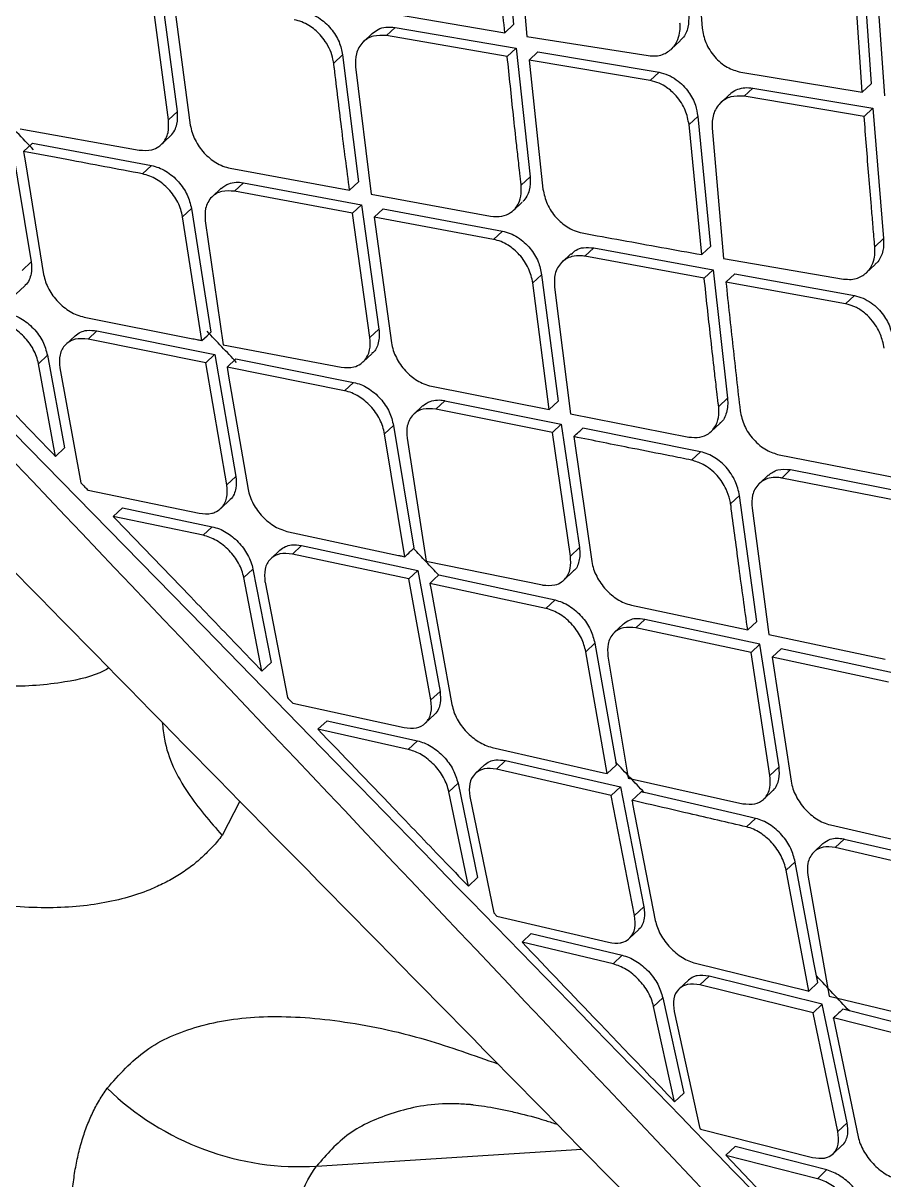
# Model space of a CAD drawing. Extents: x 0 to 84, y -21 to 126.
# Drawn here: x 71.677 to 72.712, y 60.236 to 61.627 of the extents above; entities that cross this region are included whole.
import ezdxf

# ---------------------------------------------------------------- set-up
doc = ezdxf.new("R2010")
doc.units = 0
doc.header["$MEASUREMENT"] = 0
doc.layers.add('1', color=4, linetype='Continuous')

# ---------------------------------------------------------------- blocks, each defined once
blk = doc.blocks.new('PRODIGY')
at = {"layer": '1', "color": 3, "linetype": 'Continuous', "lineweight": 25}
for p, q in [((71.8946, 60.9005), (69.4933, 63.3515)), ((72.252, 61.7825), (72.267, 61.6258)), ((72.2695, 61.7685), (72.2829, 61.6113)), ((72.4813, 61.7807), (72.4938, 61.6216)), ((72.6859, 61.7145), (72.6971, 61.5543)), ((72.6865, 61.5443), (72.6753, 61.7046)), ((72.7021, 61.7004), (72.7131, 61.5399)), ((71.8624, 61.521), (71.8422, 61.6713)), ((71.8517, 61.511), (71.8316, 61.6612)), ((71.8579, 61.6567), (71.878, 61.5047)), ((72.1109, 61.6405), (72.2564, 61.6158)), ((72.114, 61.6124), (72.1246, 61.6223)), ((72.1246, 61.6223), (72.2699, 61.5975)), ((72.2564, 61.6158), (72.267, 61.6258)), ((72.0968, 61.6149), (72.0863, 61.605)), ((72.2593, 61.5875), (72.114, 61.6124)), ((72.2829, 61.6113), (72.4289, 61.5884)), ((72.4567, 61.5962), (72.4673, 61.6062)), ((72.0611, 61.5893), (72.0505, 61.5793)), ((72.0611, 61.5893), (72.0803, 61.4364)), ((72.2593, 61.5875), (72.2699, 61.5975)), ((72.2699, 61.5975), (72.2867, 61.4424)), ((72.2963, 61.593), (72.2857, 61.583)), ((72.2963, 61.593), (72.4419, 61.5683)), ((72.0768, 61.5747), (72.0956, 61.4215)), ((72.4313, 61.5583), (72.2857, 61.583)), ((72.2857, 61.583), (72.3023, 61.4277)), ((72.4313, 61.5583), (72.4419, 61.5683)), ((72.5403, 61.5684), (72.6865, 61.5443)), ((72.5442, 61.5394), (72.5548, 61.5494)), ((72.5548, 61.5494), (72.6993, 61.5253)), ((72.6865, 61.5443), (72.6971, 61.5543)), ((72.5266, 61.5416), (72.5161, 61.5317)), ((72.6887, 61.5153), (72.5442, 61.5394)), ((71.8517, 61.511), (71.8624, 61.521)), ((72.6993, 61.5253), (72.6887, 61.5153)), ((72.6993, 61.5253), (72.7122, 61.3682)), ((72.478, 61.5053), (72.4886, 61.5153)), ((72.4934, 61.3489), (72.478, 61.5053)), ((72.4886, 61.5153), (72.504, 61.3589)), ((71.6731, 61.5001), (71.8165, 61.4747)), ((71.8431, 61.4814), (71.8538, 61.4915)), ((72.5057, 61.501), (72.5195, 61.3441)), ((71.6621, 61.4881), (71.6865, 61.3402)), ((71.6773, 61.4731), (71.688, 61.4832)), ((71.688, 61.4832), (71.8311, 61.4562)), ((71.6773, 61.4731), (71.6795, 61.4592)), ((71.6795, 61.4592), (71.7015, 61.325)), ((71.8204, 61.4461), (71.8311, 61.4561)), ((71.9261, 61.4529), (72.0696, 61.4263)), ((71.9313, 61.4252), (71.942, 61.4353)), ((71.942, 61.4353), (72.0839, 61.4088)), ((72.0696, 61.4263), (72.0803, 61.4364)), ((72.2761, 61.4324), (72.2867, 61.4424)), ((71.915, 61.4287), (71.9043, 61.4186)), ((72.0732, 61.3987), (71.9313, 61.4252)), ((72.0956, 61.4215), (72.2393, 61.3951)), ((72.0839, 61.4088), (72.0732, 61.3987)), ((72.0839, 61.4088), (72.1048, 61.2593)), ((72.2668, 61.4022), (72.2774, 61.4122)), ((71.8686, 61.3945), (71.8793, 61.4045)), ((71.892, 61.2456), (71.8686, 61.3945)), ((71.8793, 61.4045), (71.9028, 61.2557)), ((72.0941, 61.2492), (72.0732, 61.3987)), ((72.0993, 61.3939), (72.1099, 61.4039)), ((72.2427, 61.3673), (72.0993, 61.3939)), ((72.0993, 61.3939), (72.1201, 61.2427)), ((72.1099, 61.4039), (72.2534, 61.3773)), ((71.8959, 61.3897), (71.9177, 61.2404)), ((72.2427, 61.3673), (72.2534, 61.3773)), ((72.7016, 61.3582), (72.7122, 61.3682)), ((72.3526, 61.347), (72.3633, 61.357)), ((72.3633, 61.357), (72.507, 61.3306)), ((71.6757, 61.33), (71.6865, 61.3402)), ((72.3359, 61.35), (72.3253, 61.34)), ((72.4963, 61.3206), (72.3526, 61.347)), ((72.5195, 61.3441), (72.6639, 61.3196)), ((72.6913, 61.3271), (72.702, 61.3372)), ((72.2901, 61.3148), (72.3007, 61.3248)), ((72.3007, 61.3248), (72.3205, 61.1726)), ((72.4963, 61.3206), (72.5069, 61.3306)), ((72.507, 61.3306), (72.5243, 61.1761)), ((72.5224, 61.3158), (72.5331, 61.3259)), ((72.5331, 61.3259), (72.677, 61.2997)), ((71.6681, 61.3014), (71.6788, 61.3115)), ((72.3098, 61.1625), (72.2901, 61.3148)), ((72.3161, 61.3099), (72.3356, 61.1574)), ((72.6663, 61.2897), (72.5224, 61.3158)), ((72.6663, 61.2897), (72.677, 61.2997)), ((71.7503, 61.2738), (71.8811, 61.2478)), ((71.7549, 61.2471), (71.7657, 61.2573)), ((71.7657, 61.2573), (71.9073, 61.2289)), ((72.0941, 61.2492), (72.1049, 61.2593)), ((71.7393, 61.2512), (71.7285, 61.241)), ((71.8965, 61.2188), (71.7549, 61.2471)), ((71.9177, 61.2404), (72.0596, 61.2136)), ((71.6953, 61.2177), (71.7061, 61.2279)), ((71.7061, 61.2279), (71.7266, 61.1163)), ((71.8965, 61.2188), (71.9072, 61.2289)), ((71.9073, 61.2289), (71.9327, 61.082)), ((72.0859, 61.2199), (72.0966, 61.23)), ((71.7158, 61.1061), (71.6953, 61.2177)), ((71.721, 61.2126), (71.7464, 61.0743)), ((71.9219, 61.0718), (71.8965, 61.2188)), ((71.9222, 61.2136), (71.9329, 61.2237)), ((71.9222, 61.2136), (71.924, 61.2027)), ((72.0636, 61.1851), (71.9222, 61.2136)), ((71.9329, 61.2237), (72.0744, 61.1952)), ((71.924, 61.2027), (71.9474, 61.0665)), ((72.0636, 61.1851), (72.0744, 61.1952)), ((72.168, 61.1906), (72.3098, 61.1625)), ((72.1733, 61.1631), (72.1841, 61.1732)), ((72.1841, 61.1732), (72.3243, 61.1451)), ((72.3098, 61.1625), (72.3205, 61.1726)), ((72.5137, 61.1661), (72.5243, 61.1761)), ((72.1575, 61.167), (72.1468, 61.1569)), ((72.3136, 61.135), (72.1733, 61.1631)), ((72.3356, 61.1574), (72.4776, 61.1294)), ((72.1117, 61.1333), (72.1225, 61.1434)), ((72.1225, 61.1434), (72.147, 60.9957)), ((72.3243, 61.1451), (72.3136, 61.135)), ((72.3243, 61.1451), (72.3462, 60.9964)), ((72.5047, 61.1362), (72.5153, 61.1461)), ((72.1362, 60.9855), (72.1117, 61.1333)), ((72.1387, 61.1282), (72.1616, 60.98)), ((72.3354, 60.9863), (72.3136, 61.135)), ((72.3393, 61.1299), (72.3611, 60.9795)), ((72.4918, 61.1118), (72.3501, 61.14)), ((71.7158, 61.1061), (71.7266, 61.1163)), ((72.4811, 61.1017), (72.4918, 61.1117)), ((72.5863, 61.1081), (72.7285, 61.0803)), ((72.5896, 61.0801), (72.6003, 61.0902)), ((72.6003, 61.0902), (72.7422, 61.0622)), ((71.9219, 61.0718), (71.9327, 61.082)), ((72.5734, 61.0836), (72.5627, 61.0735)), ((72.7315, 61.0521), (72.5896, 61.0801)), ((71.755, 61.0654), (71.8886, 61.0378)), ((72.5388, 61.059), (72.5281, 61.0489)), ((72.5595, 60.9075), (72.5388, 61.059)), ((71.9146, 61.0435), (71.9255, 61.0537)), ((71.7853, 61.0339), (71.7962, 61.0441)), ((71.8935, 61.0113), (71.7853, 61.0339)), ((71.7962, 61.0441), (71.9043, 61.0216)), ((72.5538, 61.0437), (72.5741, 60.892)), ((71.9043, 61.0215), (71.8935, 61.0113)), ((71.9961, 61.0152), (72.1284, 60.9871)), ((71.9858, 60.9933), (71.9749, 60.983)), ((72.0009, 60.9887), (72.0117, 60.9989)), ((72.0118, 60.9989), (72.1517, 60.969)), ((72.3354, 60.9863), (72.3462, 60.9964)), ((72.1408, 60.9588), (72.0009, 60.9887)), ((72.1616, 60.98), (72.3017, 60.9515)), ((71.9424, 60.9603), (71.9533, 60.9706)), ((71.9533, 60.9706), (71.9752, 60.8581)), ((72.1408, 60.9588), (72.1517, 60.969)), ((72.1517, 60.969), (72.1784, 60.8233)), ((72.1771, 60.9636), (72.3168, 60.9334)), ((72.3275, 60.9574), (72.3383, 60.9676)), ((71.9642, 60.8478), (71.9424, 60.9603)), ((71.9679, 60.9549), (71.9948, 60.816)), ((72.1675, 60.8131), (72.1408, 60.9588)), ((72.1662, 60.9534), (72.1676, 60.9458)), ((72.3059, 60.9232), (72.1662, 60.9534)), ((72.1676, 60.9458), (72.1928, 60.8075)), ((72.3059, 60.9232), (72.3168, 60.9334)), ((72.4087, 60.9272), (72.5487, 60.8974)), ((72.4142, 60.8999), (72.425, 60.9101)), ((72.5634, 60.8802), (72.425, 60.9101)), ((72.5487, 60.8974), (72.5595, 60.9075)), ((72.0371, 60.7543), (71.8946, 60.9005)), ((72.3989, 60.9042), (72.3881, 60.8941)), ((72.5526, 60.8701), (72.4142, 60.8999)), ((72.5741, 60.892), (72.7142, 60.8622)), ((72.3646, 60.8814), (72.3538, 60.8712)), ((72.3647, 60.8814), (72.3898, 60.7382)), ((72.5526, 60.8701), (72.5634, 60.8802)), ((72.5863, 60.7325), (72.5634, 60.8802)), ((72.3795, 60.7245), (72.3538, 60.8712)), ((72.3804, 60.8658), (72.4046, 60.7188)), ((72.5754, 60.7223), (72.5526, 60.8701)), ((72.578, 60.8646), (72.5888, 60.8748)), ((72.7179, 60.8346), (72.578, 60.8646)), ((72.578, 60.8646), (72.6008, 60.7152)), ((72.7286, 60.8447), (72.5888, 60.8748)), ((71.9642, 60.8478), (71.9751, 60.8581)), ((72.1675, 60.8131), (72.1784, 60.8233)), ((72.0012, 60.8093), (72.1351, 60.7798)), ((72.1607, 60.7852), (72.1716, 60.7955)), ((72.0315, 60.7778), (72.0425, 60.7881)), ((72.0425, 60.7881), (72.1512, 60.764)), ((72.1402, 60.7536), (72.0315, 60.7778)), ((72.1402, 60.7536), (72.1512, 60.764)), ((72.2411, 60.756), (72.375, 60.7255)), ((72.2463, 60.7298), (72.2573, 60.7401)), ((72.2573, 60.7401), (72.3954, 60.7084)), ((72.2318, 60.7349), (72.2208, 60.7246)), ((72.3844, 60.6981), (72.2463, 60.7298)), ((72.375, 60.7255), (72.3794, 60.7245)), ((72.3904, 60.7348), (72.3795, 60.7246)), ((72.3899, 60.7382), (72.3905, 60.7348)), ((72.5754, 60.7223), (72.5863, 60.7325)), ((72.2001, 60.7129), (72.1891, 60.7026)), ((72.2001, 60.7129), (72.2235, 60.5994)), ((72.4046, 60.7188), (72.5427, 60.6883)), ((72.2125, 60.589), (72.1891, 60.7026)), ((72.2142, 60.6969), (72.2431, 60.5571)), ((72.3844, 60.6981), (72.3954, 60.7084)), ((72.4126, 60.5537), (72.3844, 60.6981)), ((72.3954, 60.7084), (72.4236, 60.5641)), ((72.5401, 60.6748), (72.4241, 60.7018)), ((72.568, 60.6938), (72.5789, 60.7041)), ((71.9374, 60.6914), (71.9162, 60.6501)), ((72.4102, 60.6882), (72.4374, 60.5478)), ((72.5581, 60.6706), (72.5401, 60.6748)), ((72.5472, 60.6603), (72.5581, 60.6706)), ((72.6481, 60.6627), (72.7861, 60.6309)), ((72.6539, 60.6355), (72.6647, 60.6457)), ((72.6648, 60.6457), (72.8011, 60.614)), ((72.6392, 60.6404), (72.6282, 60.6301)), ((72.7902, 60.6038), (72.6539, 60.6355)), ((72.5948, 60.6081), (72.6058, 60.6184)), ((72.6283, 60.4971), (72.6058, 60.6181)), ((72.2125, 60.589), (72.2235, 60.5994)), ((72.622, 60.4628), (72.5948, 60.6081)), ((72.621, 60.6023), (72.6466, 60.4567)), ((72.4126, 60.5537), (72.4236, 60.5641)), ((72.2431, 60.5571), (72.2469, 60.5531)), ((72.2469, 60.5531), (72.3811, 60.5215)), ((72.2771, 60.5215), (72.2882, 60.5319)), ((72.2882, 60.5319), (72.3976, 60.506)), ((72.4063, 60.5263), (72.4173, 60.5367)), ((72.3866, 60.4956), (72.2771, 60.5215)), ((72.3976, 60.5059), (72.3866, 60.4956)), ((72.4858, 60.4963), (72.621, 60.4631)), ((72.6315, 60.481), (72.6283, 60.4971)), ((72.4773, 60.476), (72.4662, 60.4656)), ((72.4912, 60.4703), (72.5022, 60.4807)), ((72.6383, 60.4471), (72.5022, 60.4807)), ((72.633, 60.4732), (72.6315, 60.481)), ((72.6272, 60.4367), (72.4912, 60.4703)), ((72.622, 60.4628), (72.633, 60.4732)), ((72.4353, 60.4444), (72.4464, 60.4548)), ((72.4464, 60.4548), (72.4718, 60.3401)), ((72.6272, 60.4367), (72.6382, 60.4471)), ((72.6681, 60.3043), (72.6383, 60.4471)), ((72.6466, 60.4567), (72.7825, 60.4241)), ((72.4606, 60.3296), (72.4353, 60.4444)), ((72.4601, 60.4384), (72.4912, 60.2976)), ((72.657, 60.2939), (72.6272, 60.4367)), ((72.6709, 60.4389), (72.6629, 60.4409)), ((72.7829, 60.4106), (72.6709, 60.4389)), ((72.7873, 60.3964), (72.6518, 60.4305)), ((72.6519, 60.4299), (72.6815, 60.2876)), ((72.4606, 60.3296), (72.4718, 60.3401)), ((72.492, 60.2967), (72.6267, 60.2627)), ((72.657, 60.2939), (72.6681, 60.3043)), ((72.0299, 60.2523), (72.3489, 60.2727)), ((72.5222, 60.2652), (72.5334, 60.2757)), ((72.69, 60.0893), (72.5222, 60.2652)), ((72.6325, 60.2371), (72.5222, 60.2651)), ((72.6437, 60.2476), (72.5334, 60.2757)), ((72.6513, 60.267), (72.6624, 60.2775)), ((72.6325, 60.2371), (72.6436, 60.2476))]:
    blk.add_line(p, q, dxfattribs=at)
at = {"layer": '1', "color": 3, "linetype": 'Continuous', "lineweight": 25, "flags": 128}
for points in [[(72.4934, 61.3489), (72.4993, 61.3545), (72.504, 61.3589)], [(71.892, 61.2456), (71.8981, 61.2513), (71.9028, 61.2557)], [(72.1771, 60.9636), (72.171, 60.9579), (72.1662, 60.9534)], [(72.4204, 60.7026), (72.4143, 60.6969), (72.4094, 60.6923)]]:
    blk.add_lwpolyline(points, dxfattribs=at)
at = {"layer": '1', "color": 3, "linetype": 'Continuous', "lineweight": 25}
for points, knots in [([(65.9062, 66.8263), (66.0398, 66.6902), (66.3114, 66.4135), (66.7112, 66.0071), (67.0952, 65.617), (67.4487, 65.2582), (67.7716, 64.9305), (68.0462, 64.6519), (68.2761, 64.4186), (68.4654, 64.2264), (68.6359, 64.0533), (68.7883, 63.8985), (68.9326, 63.7518), (69.0977, 63.5839), (69.2992, 63.3791), (69.5434, 63.1306), (69.8182, 62.8509), (70.1236, 62.5399), (70.4595, 62.1977), (70.8181, 61.8321), (71.1983, 61.4444), (71.5992, 61.0358), (72.0275, 60.5996), (72.4687, 60.1506), (72.7675, 59.8472), (72.9142, 59.6983)], [0, 0, 0, 0, 0.057228, 0.116342, 0.171086, 0.221472, 0.267495, 0.309155, 0.33883, 0.365816, 0.390114, 0.411724, 0.431001, 0.451886, 0.482371, 0.517227, 0.556456, 0.600057, 0.648032, 0.700383, 0.753757, 0.811031, 0.872192, 0.937257, 1, 1, 1, 1]), ([(72.9374, 59.7558), (72.937, 59.7562), (72.9338, 59.7596), (72.923, 59.771), (72.8846, 59.8115), (72.7414, 59.9628), (72.1845, 60.5521), (71.084, 61.7179), (70.0741, 62.7531), (69.4924, 63.3494)], [0, 0, 0, 0, 0.000353, 0.002828, 0.009436, 0.033986, 0.128384, 0.49802, 1, 1, 1, 1]), ([(71.9162, 60.6501), (71.9144, 60.6477), (71.9107, 60.643), (71.9047, 60.6362), (71.8985, 60.6298), (71.892, 60.6236), (71.8852, 60.6177), (71.8781, 60.6121), (71.8707, 60.6068), (71.863, 60.6018), (71.855, 60.5971), (71.8467, 60.5927), (71.8382, 60.5886), (71.8135, 60.578), (71.7686, 60.5657), (71.6945, 60.561), (71.6088, 60.5696), (71.5275, 60.5884), (71.4576, 60.6101), (71.3842, 60.6366), (71.2871, 60.678), (71.1635, 60.7412), (71.0349, 60.8162), (70.9035, 60.9014), (70.7721, 60.9949), (70.6413, 61.0959), (70.5142, 61.2013), (70.3905, 61.3108), (70.2713, 61.423), (70.1553, 61.539), (70.0414, 61.66), (69.9301, 61.786), (69.8218, 61.9171), (69.7195, 62.0506), (69.6251, 62.1845), (69.5401, 62.3168), (69.466, 62.4455), (69.4048, 62.5682), (69.3568, 62.6831), (69.3223, 62.7888), (69.3016, 62.8835), (69.2943, 62.967), (69.2988, 63.0269), (69.3083, 63.0692), (69.3164, 63.0929), (69.3242, 63.1104), (69.3306, 63.1226), (69.3376, 63.1343), (69.3429, 63.1415), (69.3455, 63.1451)], [0, 0, 0, 0, 0.004846, 0.00969, 0.014534, 0.019379, 0.024226, 0.029076, 0.033931, 0.038791, 0.043658, 0.048532, 0.053415, 0.058308, 0.089235, 0.120012, 0.152032, 0.18434, 0.200734, 0.217099, 0.250018, 0.282937, 0.315683, 0.3481, 0.380014, 0.410781, 0.441715, 0.470949, 0.500015, 0.529147, 0.558258, 0.58875, 0.620001, 0.652036, 0.68433, 0.71708, 0.749997, 0.782917, 0.815661, 0.848077, 0.879993, 0.910754, 0.941692, 0.956519, 0.971325, 0.978527, 0.985704, 0.992861, 1, 1, 1, 1]), ([(71.7801, 60.8516), (71.7781, 60.8505), (71.7632, 60.8418), (71.723, 60.8327), (71.6678, 60.8279), (71.6093, 60.8323), (71.556, 60.8408), (71.4984, 60.855), (71.4367, 60.8745), (71.3715, 60.8993), (71.3081, 60.9273), (71.2486, 60.9565), (71.1949, 60.9848), (71.1384, 61.0166), (71.0832, 61.0495), (71.0287, 61.0839), (70.9739, 61.1201), (70.9136, 61.1618), (70.8467, 61.2104), (70.7747, 61.2653), (70.6993, 61.3256), (70.6192, 61.3927), (70.5412, 61.4614), (70.4714, 61.5257), (70.386, 61.6073), (70.2854, 61.7089), (70.152, 61.8543), (70.0336, 61.9952), (69.927, 62.1349), (69.8627, 62.2267), (69.821, 62.2899), (69.7969, 62.3275), (69.7715, 62.3687), (69.7471, 62.4099), (69.7274, 62.4448), (69.7162, 62.4652), (69.7069, 62.4825), (69.684, 62.5261), (69.6525, 62.5915), (69.6203, 62.6693), (69.5965, 62.7371), (69.5788, 62.8009), (69.5645, 62.8745), (69.5604, 62.9521), (69.571, 63.024), (69.5912, 63.058), (69.6001, 63.0729)], [0, 0, 0, 0, 0.0043841, 0.0331205, 0.0701719, 0.0913783, 0.1142203, 0.138694, 0.1604653, 0.1837971, 0.2086498, 0.225393, 0.2426575, 0.2604174, 0.2786437, 0.2935702, 0.3099985, 0.3278784, 0.3471458, 0.368964, 0.3909146, 0.4129376, 0.4389606, 0.4595471, 0.4749952, 0.5159129, 0.5522433, 0.603997, 0.6386969, 0.6742971, 0.6851693, 0.6955238, 0.7084411, 0.7228629, 0.7338137, 0.7412805, 0.742342, 0.7504288, 0.7832638, 0.8071537, 0.8317052, 0.8577553, 0.8817325, 0.9239756, 0.9666536, 1, 1, 1, 1]), ([(72.2564, 61.6158), (72.2539, 61.6417), (72.2487, 61.6938), (72.2439, 61.7462), (72.2414, 61.7726)], [0, 0, 0, 0, 0.497201, 1, 1, 1, 1]), ([(72.0505, 61.5793), (72.0504, 61.5798), (72.0501, 61.5813), (72.0492, 61.5865), (72.0466, 61.595), (72.0411, 61.605), (72.0328, 61.6156), (72.0229, 61.6237), (72.012, 61.6293), (72.006, 61.6308), (72.0029, 61.6315)], [0, 0, 0, 0, 0.02351, 0.067625, 0.217904, 0.374732, 0.501121, 0.730628, 0.860438, 1, 1, 1, 1]), ([(72.0135, 61.6415), (72.0167, 61.6407), (72.023, 61.6392), (72.0321, 61.6344), (72.0403, 61.6283), (72.0493, 61.6189), (72.0578, 61.6055), (72.0601, 61.5945), (72.0611, 61.5893)], [0, 0, 0, 0, 0.143906, 0.28239, 0.415487, 0.54325, 0.781865, 1, 1, 1, 1]), ([(72.4777, 61.6374), (72.4777, 61.6324), (72.4776, 61.6218), (72.4728, 61.6114), (72.4682, 61.6073), (72.4672, 61.6064)], [0, 0, 0, 0, 0.409954, 0.866233, 1, 1, 1, 1]), ([(72.0968, 61.6149), (72.0991, 61.6167), (72.1038, 61.6204), (72.1134, 61.6233), (72.1208, 61.6227), (72.1246, 61.6223)], [0, 0, 0, 0, 0.303412, 0.636832, 1, 1, 1, 1]), ([(72.4289, 61.5884), (72.4321, 61.5881), (72.438, 61.5876), (72.4481, 61.5899), (72.4565, 61.5951), (72.463, 61.6036), (72.4664, 61.6123), (72.4674, 61.6207), (72.4672, 61.6258), (72.4671, 61.6275)], [0, 0, 0, 0, 0.143112, 0.271206, 0.501053, 0.625864, 0.791225, 0.92972, 1, 1, 1, 1]), ([(72.4938, 61.6216), (72.4949, 61.6157), (72.4965, 61.6065), (72.5028, 61.5949), (72.5107, 61.5842), (72.5235, 61.5732), (72.5347, 61.57), (72.5403, 61.5684)], [0, 0, 0, 0, 0.240298, 0.368219, 0.500916, 0.750205, 1, 1, 1, 1]), ([(72.114, 61.6124), (72.1085, 61.6126), (72.0976, 61.6132), (72.0867, 61.6064), (72.0806, 61.5983), (72.0766, 61.5887), (72.0767, 61.5802), (72.0768, 61.5747)], [0, 0, 0, 0, 0.24936, 0.498776, 0.634718, 0.763735, 1, 1, 1, 1]), ([(72.2761, 61.4324), (72.2761, 61.4329), (72.276, 61.4338), (72.2758, 61.4354), (72.2755, 61.4377), (72.275, 61.4418), (72.2742, 61.4492), (72.2727, 61.4624), (72.2701, 61.4856), (72.2655, 61.5282), (72.2618, 61.5639), (72.2593, 61.5875)], [0, 0, 0, 0, 0.009624, 0.017106, 0.030512, 0.054573, 0.0976, 0.174483, 0.3111, 0.545924, 1, 1, 1, 1]), ([(72.0696, 61.4263), (72.0663, 61.4516), (72.06, 61.5003), (72.0542, 61.5497), (72.0512, 61.5739), (72.0511, 61.5743), (72.0509, 61.5759), (72.0507, 61.5775), (72.0505, 61.5791), (72.0505, 61.5792), (72.0505, 61.5793), (72.0505, 61.5793)], [0, 0, 0, 0, 0.497202, 0.96001, 0.966055, 0.968162, 0.968405, 0.99789, 0.999406, 0.999935, 1, 1, 1, 1]), ([(72.4419, 61.5683), (72.4455, 61.5674), (72.4526, 61.5657), (72.4626, 61.5599), (72.471, 61.5528), (72.4793, 61.5427), (72.4862, 61.5298), (72.4878, 61.5197), (72.4886, 61.5153)], [0, 0, 0, 0, 0.16403, 0.316965, 0.458795, 0.589499, 0.816687, 1, 1, 1, 1]), ([(72.478, 61.5053), (72.4769, 61.5111), (72.4752, 61.5201), (72.4689, 61.5318), (72.4617, 61.5415), (72.4525, 61.5496), (72.4417, 61.5558), (72.4349, 61.5574), (72.4313, 61.5583)], [0, 0, 0, 0, 0.237909, 0.366115, 0.500194, 0.698243, 0.836243, 1, 1, 1, 1]), ([(72.5268, 61.5414), (72.5277, 61.5424), (72.5305, 61.5452), (72.5368, 61.5482), (72.5453, 61.5503), (72.5516, 61.5497), (72.5548, 61.5494)], [0, 0, 0, 0, 0.133266, 0.409387, 0.6983, 1, 1, 1, 1]), ([(72.5442, 61.5394), (72.5387, 61.5396), (72.5278, 61.5401), (72.5167, 61.5333), (72.5105, 61.5252), (72.506, 61.5155), (72.5058, 61.5067), (72.5057, 61.501)], [0, 0, 0, 0, 0.249476, 0.499103, 0.628367, 0.755096, 1, 1, 1, 1]), ([(71.8538, 61.4915), (71.854, 61.4918), (71.8563, 61.4936), (71.8593, 61.4983), (71.863, 61.5076), (71.8626, 61.5158), (71.8624, 61.521)], [0, 0, 0, 0, 0.036318, 0.306881, 0.557932, 1, 1, 1, 1]), ([(71.6893, 61.4751), (71.6827, 61.482), (71.6694, 61.4959), (71.6562, 61.5097), (71.6495, 61.5167)], [0, 0, 0, 0, 0.50002, 1, 1, 1, 1]), ([(71.8165, 61.4747), (71.8218, 61.4744), (71.8306, 61.4738), (71.8392, 61.478), (71.8447, 61.4827), (71.8487, 61.4882), (71.8523, 61.4976), (71.852, 61.5057), (71.8517, 61.511)], [0, 0, 0, 0, 0.248818, 0.411639, 0.499118, 0.639645, 0.770094, 1, 1, 1, 1]), ([(71.878, 61.5047), (71.8786, 61.5017), (71.8797, 61.4958), (71.8847, 61.4841), (71.8939, 61.4708), (71.9063, 61.4607), (71.9172, 61.4551), (71.9231, 61.4536), (71.9261, 61.4529)], [0, 0, 0, 0, 0.128061, 0.25429, 0.500649, 0.734437, 0.863342, 1, 1, 1, 1]), ([(72.7016, 61.3582), (72.7015, 61.3591), (72.7014, 61.3607), (72.7011, 61.3635), (72.7007, 61.3677), (72.7001, 61.3752), (72.699, 61.3886), (72.697, 61.412), (72.6934, 61.4552), (72.6906, 61.4914), (72.6887, 61.5153)], [0, 0, 0, 0, 0.017103, 0.030489, 0.054539, 0.097536, 0.174384, 0.310929, 0.545082, 1, 1, 1, 1]), ([(71.8204, 61.4461), (71.7901, 61.4518), (71.7424, 61.4608), (71.6947, 61.4698), (71.6773, 61.4731)], [0, 0, 0, 0, 0.634369, 1, 1, 1, 1]), ([(71.8311, 61.4562), (71.834, 61.4554), (71.8399, 61.454), (71.8485, 61.4496), (71.8566, 61.4438), (71.8659, 61.4347), (71.8752, 61.4212), (71.878, 61.41), (71.8793, 61.4045)], [0, 0, 0, 0, 0.134821, 0.266709, 0.395714, 0.52199, 0.765613, 1, 1, 1, 1]), ([(71.8686, 61.3945), (71.868, 61.3974), (71.8669, 61.4032), (71.8619, 61.4148), (71.8525, 61.4282), (71.8399, 61.4384), (71.829, 61.4439), (71.8233, 61.4453), (71.8204, 61.4461)], [0, 0, 0, 0, 0.126313, 0.251972, 0.500742, 0.737814, 0.86585, 1, 1, 1, 1]), ([(71.9151, 61.4286), (71.918, 61.4307), (71.9231, 61.4347), (71.9324, 61.4363), (71.9386, 61.4359), (71.9417, 61.4354), (71.942, 61.4353)], [0, 0, 0, 0, 0.39456, 0.707777, 0.968727, 1, 1, 1, 1]), ([(72.2867, 61.4424), (72.2868, 61.4369), (72.287, 61.4283), (72.2829, 61.4188), (72.2798, 61.4146), (72.278, 61.4127), (72.2779, 61.4127)], [0, 0, 0, 0, 0.472549, 0.726499, 0.991784, 1, 1, 1, 1]), ([(71.9313, 61.4252), (71.926, 61.4256), (71.9153, 61.4263), (71.9047, 61.42), (71.8989, 61.4121), (71.8953, 61.4028), (71.8957, 61.3948), (71.8959, 61.3897)], [0, 0, 0, 0, 0.248973, 0.498482, 0.642093, 0.77367, 1, 1, 1, 1]), ([(72.2393, 61.3951), (72.244, 61.3948), (72.2528, 61.3941), (72.2633, 61.3987), (72.2702, 61.4053), (72.2749, 61.4141), (72.2764, 61.4225), (72.2762, 61.4292), (72.2761, 61.4316), (72.2761, 61.4324)], [0, 0, 0, 0, 0.216063, 0.406221, 0.570379, 0.708488, 0.905869, 0.965787, 1, 1, 1, 1]), ([(72.3023, 61.4277), (72.3036, 61.4217), (72.3062, 61.4096), (72.3173, 61.3934), (72.3293, 61.3831), (72.3401, 61.3773), (72.3462, 61.3758), (72.3494, 61.375)], [0, 0, 0, 0, 0.248528, 0.499685, 0.723038, 0.85492, 1, 1, 1, 1]), ([(72.2901, 61.3148), (72.2888, 61.3207), (72.2868, 61.3296), (72.2802, 61.341), (72.2724, 61.3511), (72.2625, 61.3593), (72.2517, 61.365), (72.2458, 61.3665), (72.2427, 61.3673)], [0, 0, 0, 0, 0.24588, 0.372193, 0.500474, 0.730389, 0.860337, 1, 1, 1, 1]), ([(72.2534, 61.3773), (72.2565, 61.3765), (72.2627, 61.375), (72.2718, 61.3701), (72.2799, 61.3639), (72.2889, 61.3545), (72.2973, 61.341), (72.2996, 61.3301), (72.3007, 61.3248)], [0, 0, 0, 0, 0.143657, 0.281896, 0.414814, 0.542474, 0.781171, 1, 1, 1, 1]), ([(72.3494, 61.375), (72.3813, 61.3692), (72.4292, 61.3605), (72.4772, 61.3518), (72.4933, 61.3489)], [0, 0, 0, 0, 0.664014, 1, 1, 1, 1]), ([(72.7122, 61.3682), (72.7122, 61.3633), (72.7122, 61.3528), (72.7075, 61.3425), (72.703, 61.3383), (72.7019, 61.3373)], [0, 0, 0, 0, 0.401324, 0.854833, 1, 1, 1, 1]), ([(72.3364, 61.3494), (72.3382, 61.3512), (72.3421, 61.3553), (72.3516, 61.358), (72.3591, 61.3574), (72.3633, 61.357)], [0, 0, 0, 0, 0.271754, 0.604931, 1, 1, 1, 1]), ([(72.6639, 61.3196), (72.6671, 61.3193), (72.673, 61.3187), (72.683, 61.3209), (72.6912, 61.3261), (72.6975, 61.3344), (72.7009, 61.343), (72.7018, 61.3514), (72.7016, 61.3565), (72.7016, 61.3582)], [0, 0, 0, 0, 0.145684, 0.27425, 0.501417, 0.626161, 0.791698, 0.930278, 1, 1, 1, 1]), ([(71.6865, 61.3402), (71.6869, 61.3352), (71.6875, 61.3273), (71.6841, 61.3183), (71.6814, 61.3134), (71.679, 61.3118), (71.6788, 61.3116)], [0, 0, 0, 0, 0.428734, 0.686577, 0.972917, 1, 1, 1, 1]), ([(72.3526, 61.347), (72.3526, 61.347), (72.3524, 61.347), (72.352, 61.3471), (72.3506, 61.3473), (72.3453, 61.3479), (72.3354, 61.347), (72.3257, 61.3415), (72.3197, 61.3334), (72.3157, 61.3238), (72.3159, 61.3154), (72.3161, 61.3099)], [0, 0, 0, 0, 0.002294, 0.006333, 0.019812, 0.068199, 0.250061, 0.499281, 0.635459, 0.764445, 1, 1, 1, 1]), ([(71.7015, 61.325), (71.7022, 61.322), (71.7035, 61.3162), (71.7087, 61.3048), (71.7182, 61.2916), (71.7308, 61.2816), (71.7417, 61.276), (71.7474, 61.2746), (71.7503, 61.2738)], [0, 0, 0, 0, 0.130014, 0.256723, 0.49994, 0.738896, 0.866718, 1, 1, 1, 1]), ([(72.5137, 61.1661), (72.5136, 61.1666), (72.5135, 61.1674), (72.5133, 61.169), (72.513, 61.1713), (72.5125, 61.1754), (72.5117, 61.1828), (72.5101, 61.196), (72.5075, 61.219), (72.5027, 61.2615), (72.4988, 61.2972), (72.4963, 61.3206)], [0, 0, 0, 0, 0.009616, 0.017108, 0.030504, 0.05455, 0.097556, 0.174416, 0.311027, 0.546311, 1, 1, 1, 1]), ([(72.5224, 61.3158), (72.5252, 61.2898), (72.5307, 61.238), (72.5366, 61.1866), (72.5395, 61.1611)], [0, 0, 0, 0, 0.50296, 1, 1, 1, 1]), ([(72.677, 61.2997), (72.6805, 61.2988), (72.6874, 61.297), (72.6971, 61.2913), (72.7054, 61.2843), (72.7138, 61.2742), (72.7208, 61.2612), (72.7225, 61.2509), (72.7233, 61.2463)], [0, 0, 0, 0, 0.160553, 0.310985, 0.451277, 0.581456, 0.810578, 1, 1, 1, 1]), ([(71.5387, 61.2898), (71.5682, 61.2592), (71.6171, 61.2085), (71.6761, 61.1473), (71.7056, 61.1167), (71.7158, 61.1061)], [0, 0, 0, 0, 0.499999, 0.828044, 1, 1, 1, 1]), ([(72.7127, 61.2362), (72.7122, 61.2392), (72.7108, 61.247), (72.7062, 61.2586), (72.6988, 61.2696), (72.6903, 61.2784), (72.6791, 61.2862), (72.6707, 61.2885), (72.6663, 61.2897)], [0, 0, 0, 0, 0.123843, 0.331008, 0.466605, 0.623312, 0.801099, 1, 1, 1, 1]), ([(71.6953, 61.2177), (71.6946, 61.2206), (71.6933, 61.2263), (71.6881, 61.2377), (71.6802, 61.2484), (71.6706, 61.2571), (71.6601, 61.2644), (71.6518, 61.2669), (71.6463, 61.2686)], [0, 0, 0, 0, 0.129091, 0.255481, 0.499963, 0.623856, 0.750104, 1, 1, 1, 1]), ([(71.6571, 61.2788), (71.6599, 61.2781), (71.6655, 61.2766), (71.674, 61.2724), (71.682, 61.2669), (71.6916, 61.2581), (71.7015, 61.2446), (71.7046, 61.2334), (71.7061, 61.2279)], [0, 0, 0, 0, 0.130038, 0.258313, 0.385022, 0.510378, 0.756637, 1, 1, 1, 1]), ([(71.7394, 61.2511), (71.7414, 61.2528), (71.7454, 61.256), (71.7544, 61.2585), (71.7615, 61.2577), (71.7657, 61.2573)], [0, 0, 0, 0, 0.308268, 0.592222, 1, 1, 1, 1]), ([(71.9337, 61.2193), (71.9277, 61.2256), (71.9159, 61.238), (71.904, 61.2505), (71.8981, 61.2567)], [0, 0, 0, 0, 0.5000235, 1, 1, 1, 1]), ([(72.1048, 61.2593), (72.1051, 61.2563), (72.1057, 61.2505), (72.1037, 61.2404), (72.101, 61.2328), (72.0968, 61.2305), (72.0964, 61.2303)], [0, 0, 0, 0, 0.248713, 0.491589, 0.958604, 1, 1, 1, 1]), ([(71.7549, 61.2471), (71.7495, 61.2476), (71.7424, 61.2482), (71.7336, 61.2451), (71.7262, 61.2399), (71.7199, 61.2291), (71.7206, 61.2181), (71.721, 61.2126)], [0, 0, 0, 0, 0.249387, 0.336078, 0.500492, 0.750727, 1, 1, 1, 1]), ([(71.8811, 61.2478), (71.8831, 61.2474), (71.8868, 61.2467), (71.8904, 61.2459), (71.892, 61.2456)], [0, 0, 0, 0, 0.559967, 1, 1, 1, 1]), ([(72.0596, 61.2135), (72.0649, 61.2132), (72.0736, 61.2125), (72.082, 61.2166), (72.0874, 61.2211), (72.0913, 61.2266), (72.0948, 61.2358), (72.0944, 61.244), (72.0941, 61.2492)], [0, 0, 0, 0, 0.248752, 0.412416, 0.499122, 0.63992, 0.770446, 1, 1, 1, 1]), ([(72.1201, 61.2427), (72.1207, 61.2397), (72.1219, 61.2338), (72.1268, 61.2221), (72.1361, 61.2087), (72.1484, 61.1986), (72.1592, 61.1929), (72.165, 61.1914), (72.168, 61.1906)], [0, 0, 0, 0, 0.128029, 0.25423, 0.500648, 0.73438, 0.863284, 1, 1, 1, 1]), ([(72.1117, 61.1333), (72.1111, 61.1362), (72.1099, 61.142), (72.1061, 61.1508), (72.1011, 61.1591), (72.093, 61.1691), (72.083, 61.1773), (72.0722, 61.1829), (72.0665, 61.1844), (72.0636, 61.1851)], [0, 0, 0, 0, 0.126255, 0.25177, 0.37674, 0.501365, 0.737781, 0.865735, 1, 1, 1, 1]), ([(72.0744, 61.1952), (72.0773, 61.1945), (72.0831, 61.193), (72.0917, 61.1885), (72.0997, 61.1827), (72.109, 61.1736), (72.1183, 61.16), (72.1211, 61.1489), (72.1225, 61.1434)], [0, 0, 0, 0, 0.135162, 0.267192, 0.396238, 0.522438, 0.765812, 1, 1, 1, 1]), ([(72.1576, 61.1668), (72.1604, 61.169), (72.1655, 61.1728), (72.1747, 61.1743), (72.1808, 61.1739), (72.1838, 61.1733), (72.1841, 61.1732)], [0, 0, 0, 0, 0.397859, 0.711896, 0.970508, 1, 1, 1, 1]), ([(72.5243, 61.1761), (72.5245, 61.173), (72.5249, 61.167), (72.5226, 61.1566), (72.5196, 61.1488), (72.5154, 61.1464), (72.5151, 61.1463)], [0, 0, 0, 0, 0.254539, 0.501084, 0.969069, 1, 1, 1, 1]), ([(72.1733, 61.1631), (72.1681, 61.1635), (72.1576, 61.1644), (72.1471, 61.1582), (72.1415, 61.1504), (72.138, 61.1413), (72.1384, 61.1333), (72.1387, 61.1282)], [0, 0, 0, 0, 0.248934, 0.498533, 0.642182, 0.773769, 1, 1, 1, 1]), ([(72.4776, 61.1294), (72.4822, 61.129), (72.491, 61.1282), (72.5013, 61.1327), (72.5081, 61.1392), (72.5126, 61.1479), (72.514, 61.1563), (72.5138, 61.1629), (72.5137, 61.1652), (72.5137, 61.1661)], [0, 0, 0, 0, 0.217148, 0.408056, 0.57265, 0.710898, 0.907609, 0.966762, 1, 1, 1, 1]), ([(72.5395, 61.1611), (72.5408, 61.155), (72.5435, 61.1429), (72.5533, 61.1285), (72.563, 61.1193), (72.5734, 61.112), (72.5813, 61.1096), (72.5863, 61.108)], [0, 0, 0, 0, 0.249565, 0.499558, 0.637817, 0.767432, 1, 1, 1, 1]), ([(72.3393, 61.1299), (72.3413, 61.1318), (72.3449, 61.1352), (72.3485, 61.1385), (72.3501, 61.14)], [0, 0, 0, 0, 0.5600348, 1, 1, 1, 1]), ([(72.4811, 61.1017), (72.4723, 61.1034), (72.4487, 61.1081), (72.4014, 61.1175), (72.363, 61.1252), (72.3393, 61.1299)], [0, 0, 0, 0, 0.185476, 0.500003, 1, 1, 1, 1]), ([(72.5281, 61.0489), (72.5281, 61.0491), (72.5279, 61.0496), (72.5277, 61.0513), (72.5265, 61.0571), (72.5226, 61.0686), (72.514, 61.0815), (72.5038, 61.0909), (72.4932, 61.0979), (72.4857, 61.1002), (72.4811, 61.1017)], [0, 0, 0, 0, 0.009124, 0.024539, 0.074537, 0.251187, 0.500269, 0.650088, 0.78337, 1, 1, 1, 1]), ([(72.5388, 61.059), (72.5375, 61.0649), (72.5355, 61.0738), (72.5289, 61.0852), (72.5211, 61.0954), (72.5114, 61.1036), (72.5006, 61.1094), (72.4948, 61.111), (72.4918, 61.1118)], [0, 0, 0, 0, 0.246128, 0.372297, 0.500381, 0.730428, 0.860381, 1, 1, 1, 1]), ([(72.5735, 61.0834), (72.5771, 61.0861), (72.5844, 61.0916), (72.5949, 61.0907), (72.6003, 61.0902)], [0, 0, 0, 0, 0.480901, 1, 1, 1, 1]), ([(71.7464, 61.0743), (71.748, 61.0726), (71.7508, 61.0697), (71.7537, 61.0667), (71.755, 61.0654)], [0, 0, 0, 0, 0.5600286, 1, 1, 1, 1]), ([(71.9327, 61.082), (71.9332, 61.0771), (71.9339, 61.0692), (71.9306, 61.0603), (71.928, 61.0555), (71.9256, 61.054), (71.9254, 61.0538)], [0, 0, 0, 0, 0.42824, 0.686271, 0.973139, 1, 1, 1, 1]), ([(72.5896, 61.0801), (72.589, 61.0803), (72.5873, 61.0806), (72.582, 61.0811), (72.5725, 61.0803), (72.5631, 61.075), (72.5572, 61.067), (72.5534, 61.0576), (72.5536, 61.0492), (72.5538, 61.0437)], [0, 0, 0, 0, 0.027533, 0.078475, 0.250155, 0.499443, 0.636018, 0.765103, 1, 1, 1, 1]), ([(71.8886, 61.0377), (71.8939, 61.0372), (71.8993, 61.0366), (71.9042, 61.0378), (71.9055, 61.0382), (71.9096, 61.0396), (71.9167, 61.0443), (71.923, 61.0553), (71.9223, 61.0663), (71.9219, 61.0718)], [0, 0, 0, 0, 0.249423, 0.256774, 0.271024, 0.320183, 0.500628, 0.751003, 1, 1, 1, 1]), ([(71.9474, 61.0665), (71.9481, 61.0636), (71.9495, 61.0578), (71.9547, 61.0464), (71.9625, 61.0357), (71.972, 61.027), (71.9824, 61.0196), (71.9906, 61.017), (71.9961, 61.0152)], [0, 0, 0, 0, 0.130065, 0.256794, 0.499938, 0.623422, 0.749856, 1, 1, 1, 1]), ([(72.5487, 60.8974), (72.5451, 60.9223), (72.5383, 60.9706), (72.5321, 61.0196), (72.5288, 61.0435), (72.5288, 61.0439), (72.5287, 61.044), (72.5287, 61.0456), (72.5284, 61.0472), (72.5281, 61.0488), (72.5281, 61.0489), (72.5281, 61.0489), (72.5281, 61.0489)], [0, 0, 0, 0, 0.496889, 0.960011, 0.966045, 0.967675, 0.968277, 0.968367, 0.997884, 0.999398, 0.999933, 1, 1, 1, 1]), ([(71.7853, 61.0339), (71.8152, 61.0029), (71.8648, 60.9513), (71.9244, 60.8893), (71.9542, 60.8583), (71.9642, 60.8478)], [0, 0, 0, 0, 0.500002, 0.831912, 1, 1, 1, 1]), ([(71.9043, 61.0216), (71.9072, 61.0208), (71.9128, 61.0193), (71.9237, 61.0137), (71.9363, 61.0036), (71.9459, 60.9905), (71.9512, 60.9791), (71.9526, 60.9734), (71.9533, 60.9706)], [0, 0, 0, 0, 0.132923, 0.260621, 0.500026, 0.744321, 0.870736, 1, 1, 1, 1]), ([(71.9424, 60.9603), (71.9417, 60.9632), (71.9403, 60.9689), (71.9351, 60.9802), (71.9272, 60.9909), (71.9176, 60.9996), (71.9071, 61.007), (71.8989, 61.0096), (71.8935, 61.0113)], [0, 0, 0, 0, 0.129231, 0.255639, 0.499934, 0.6236, 0.749852, 1, 1, 1, 1]), ([(72.0009, 60.9887), (71.9956, 60.9892), (71.9886, 60.9899), (71.98, 60.987), (71.9727, 60.982), (71.9666, 60.9713), (71.9674, 60.9604), (71.9678, 60.9549)], [0, 0, 0, 0, 0.249324, 0.334597, 0.50054, 0.750915, 1, 1, 1, 1]), ([(71.9858, 60.9932), (71.9879, 60.9948), (71.9918, 60.9979), (72.0006, 61.0003), (72.0076, 60.9994), (72.0117, 60.9989)], [0, 0, 0, 0, 0.309769, 0.593917, 1, 1, 1, 1]), ([(72.1362, 60.9855), (72.1382, 60.9874), (72.1418, 60.9908), (72.1454, 60.9942), (72.147, 60.9957)], [0, 0, 0, 0, 0.560039, 1, 1, 1, 1]), ([(72.1769, 60.9634), (72.1719, 60.9687), (72.1617, 60.9794), (72.1516, 60.9901), (72.1466, 60.9954)], [0, 0, 0, 0, 0.500007, 1, 1, 1, 1]), ([(72.3462, 60.9964), (72.3465, 60.9935), (72.347, 60.9877), (72.3452, 60.9777), (72.3426, 60.9702), (72.3385, 60.968), (72.3381, 60.9678)], [0, 0, 0, 0, 0.248114, 0.490869, 0.959367, 1, 1, 1, 1]), ([(72.1284, 60.9871), (72.1299, 60.9868), (72.1325, 60.9863), (72.135, 60.9857), (72.1362, 60.9855)], [0, 0, 0, 0, 0.560081, 1, 1, 1, 1]), ([(72.3017, 60.9514), (72.3069, 60.951), (72.3155, 60.9502), (72.3237, 60.9542), (72.329, 60.9586), (72.3328, 60.9639), (72.3362, 60.9731), (72.3357, 60.9811), (72.3354, 60.9863)], [0, 0, 0, 0, 0.248687, 0.413884, 0.499174, 0.640335, 0.770958, 1, 1, 1, 1]), ([(72.3611, 60.9795), (72.3617, 60.9765), (72.3629, 60.9707), (72.3679, 60.959), (72.3772, 60.9456), (72.3894, 60.9353), (72.4001, 60.9296), (72.4057, 60.928), (72.4087, 60.9272)], [0, 0, 0, 0, 0.128067, 0.254228, 0.500576, 0.734259, 0.863183, 1, 1, 1, 1]), ([(72.3168, 60.9334), (72.3196, 60.9326), (72.3253, 60.931), (72.3339, 60.9265), (72.3418, 60.9206), (72.3511, 60.9115), (72.3604, 60.8979), (72.3632, 60.8869), (72.3647, 60.8814)], [0, 0, 0, 0, 0.135484, 0.26767, 0.396702, 0.522789, 0.765856, 1, 1, 1, 1]), ([(72.3538, 60.8712), (72.3524, 60.8767), (72.3495, 60.8877), (72.3401, 60.9013), (72.3308, 60.9104), (72.3229, 60.9163), (72.3144, 60.9208), (72.3087, 60.9224), (72.3059, 60.9232)], [0, 0, 0, 0, 0.235289, 0.478677, 0.604656, 0.733387, 0.865108, 1, 1, 1, 1]), ([(72.425, 60.9101), (72.4212, 60.9105), (72.4144, 60.9114), (72.4055, 60.9092), (72.4012, 60.9059), (72.399, 60.9041)], [0, 0, 0, 0, 0.377632, 0.667769, 1, 1, 1, 1]), ([(72.4142, 60.8999), (72.409, 60.9004), (72.3987, 60.9014), (72.3885, 60.8954), (72.3829, 60.8878), (72.3796, 60.8788), (72.3801, 60.8708), (72.3804, 60.8658)], [0, 0, 0, 0, 0.248861, 0.498584, 0.642433, 0.774054, 1, 1, 1, 1]), ([(72.1784, 60.8233), (72.1789, 60.8185), (72.1797, 60.8107), (72.1766, 60.8019), (72.1741, 60.7972), (72.1718, 60.7957), (72.1716, 60.7956)], [0, 0, 0, 0, 0.427459, 0.685757, 0.97334, 1, 1, 1, 1]), ([(71.9948, 60.816), (71.996, 60.8147), (71.9981, 60.8125), (72.0002, 60.8103), (72.0012, 60.8093)], [0, 0, 0, 0, 0.559937, 1, 1, 1, 1]), ([(72.1351, 60.7798), (72.1403, 60.7793), (72.1503, 60.7782), (72.1581, 60.7826), (72.1641, 60.7885), (72.1689, 60.7967), (72.168, 60.8076), (72.1675, 60.8131)], [0, 0, 0, 0, 0.249476, 0.482547, 0.500373, 0.751089, 1, 1, 1, 1]), ([(72.1928, 60.8075), (72.1935, 60.8045), (72.1948, 60.7988), (72.2001, 60.7874), (72.2097, 60.7742), (72.2221, 60.7641), (72.2328, 60.7584), (72.2383, 60.7568), (72.2412, 60.756)], [0, 0, 0, 0, 0.130188, 0.256934, 0.500275, 0.738332, 0.866234, 1, 1, 1, 1]), ([(71.8443, 60.7862), (71.845, 60.7794), (71.8479, 60.7497), (71.8717, 60.701), (71.9018, 60.6667), (71.9162, 60.6501)], [0, 0, 0, 0, 0.133144, 0.582199, 1, 1, 1, 1]), ([(72.0315, 60.7778), (72.0617, 60.7463), (72.1116, 60.6943), (72.1719, 60.6313), (72.2021, 60.5999), (72.2125, 60.589)], [0, 0, 0, 0, 0.499999, 0.827351, 1, 1, 1, 1]), ([(73.001, 59.8179), (72.9796, 59.8284), (72.9354, 59.8502), (72.869, 59.9025), (72.8248, 59.9448), (72.7062, 60.0656), (72.4505, 60.3304), (72.1959, 60.5915), (72.0371, 60.7543)], [0, 0, 0, 0, 0.060618, 0.125499, 0.188463, 0.196003, 0.498671, 1, 1, 1, 1]), ([(72.1891, 60.7026), (72.1884, 60.7054), (72.1869, 60.7111), (72.1829, 60.7196), (72.1777, 60.7277), (72.1714, 60.7352), (72.1641, 60.7418), (72.1544, 60.7488), (72.1455, 60.752), (72.1408, 60.7535), (72.1402, 60.7537)], [0, 0, 0, 0, 0.129134, 0.25531, 0.378827, 0.500066, 0.623663, 0.750209, 0.973068, 1, 1, 1, 1]), ([(72.1512, 60.764), (72.154, 60.7632), (72.1594, 60.7617), (72.1678, 60.7573), (72.1757, 60.7517), (72.183, 60.745), (72.1892, 60.7374), (72.196, 60.7266), (72.1984, 60.7184), (72.2001, 60.7129)], [0, 0, 0, 0, 0.130506, 0.258882, 0.385384, 0.510345, 0.634076, 0.756899, 1, 1, 1, 1]), ([(72.2318, 60.7348), (72.2338, 60.7363), (72.2377, 60.7394), (72.2463, 60.7416), (72.2532, 60.7406), (72.2573, 60.7401)], [0, 0, 0, 0, 0.310743, 0.595119, 1, 1, 1, 1]), ([(72.2463, 60.7298), (72.2411, 60.7304), (72.2342, 60.7312), (72.2258, 60.7284), (72.2187, 60.7236), (72.2128, 60.7131), (72.2137, 60.7023), (72.2142, 60.6969)], [0, 0, 0, 0, 0.249254, 0.333552, 0.500595, 0.751121, 1, 1, 1, 1]), ([(72.4241, 60.7018), (72.4184, 60.7078), (72.407, 60.72), (72.3955, 60.7321), (72.3898, 60.7382)], [0, 0, 0, 0, 0.499994, 1, 1, 1, 1]), ([(72.5788, 60.7041), (72.5791, 60.7043), (72.5812, 60.706), (72.5839, 60.7105), (72.5872, 60.7194), (72.5867, 60.7274), (72.5863, 60.7325)], [0, 0, 0, 0, 0.033656, 0.307074, 0.559488, 1, 1, 1, 1]), ([(72.5427, 60.6883), (72.5478, 60.6878), (72.5573, 60.6868), (72.5651, 60.6911), (72.57, 60.6957), (72.5731, 60.7002), (72.5764, 60.7092), (72.5758, 60.7172), (72.5754, 60.7223)], [0, 0, 0, 0, 0.248741, 0.467815, 0.498987, 0.640641, 0.771453, 1, 1, 1, 1]), ([(72.6008, 60.7152), (72.6014, 60.7122), (72.6027, 60.7064), (72.6065, 60.6975), (72.6115, 60.6892), (72.6194, 60.6792), (72.6291, 60.671), (72.6397, 60.6651), (72.6452, 60.6635), (72.6481, 60.6627)], [0, 0, 0, 0, 0.127985, 0.253944, 0.378191, 0.501128, 0.734403, 0.86322, 1, 1, 1, 1]), ([(72.4241, 60.7018), (72.4234, 60.7019), (72.4222, 60.7022), (72.4209, 60.7025), (72.4204, 60.7026)], [0, 0, 0, 0, 0.560145, 1, 1, 1, 1]), ([(72.4094, 60.6923), (72.4096, 60.6916), (72.4099, 60.6902), (72.4101, 60.6888), (72.4102, 60.6882)], [0, 0, 0, 0, 0.560001, 1, 1, 1, 1]), ([(72.5472, 60.6603), (72.5242, 60.6657), (72.4842, 60.675), (72.4398, 60.6853), (72.4172, 60.6905), (72.4115, 60.6919), (72.41, 60.6922), (72.4096, 60.6923), (72.4095, 60.6923), (72.4094, 60.6923)], [0, 0, 0, 0, 0.500003, 0.872868, 0.967158, 0.99126, 0.997548, 0.999747, 1, 1, 1, 1]), ([(72.6058, 60.6184), (72.6043, 60.6238), (72.6014, 60.6348), (72.5921, 60.6484), (72.5829, 60.6576), (72.575, 60.6635), (72.5665, 60.6681), (72.5609, 60.6698), (72.5581, 60.6706)], [0, 0, 0, 0, 0.234344, 0.477093, 0.603071, 0.732029, 0.864277, 1, 1, 1, 1]), ([(72.5948, 60.6081), (72.5942, 60.611), (72.5929, 60.6167), (72.589, 60.6254), (72.5839, 60.6338), (72.5759, 60.6438), (72.566, 60.6521), (72.5555, 60.6579), (72.55, 60.6595), (72.5472, 60.6603)], [0, 0, 0, 0, 0.1266, 0.252113, 0.376897, 0.501313, 0.737043, 0.865175, 1, 1, 1, 1]), ([(72.6392, 60.6403), (72.6419, 60.6423), (72.6467, 60.6459), (72.6556, 60.6471), (72.6615, 60.6465), (72.6644, 60.6458), (72.6648, 60.6457)], [0, 0, 0, 0, 0.39463, 0.706688, 0.96805, 1, 1, 1, 1]), ([(72.6539, 60.6355), (72.6488, 60.6361), (72.6386, 60.6372), (72.6286, 60.6315), (72.6233, 60.624), (72.6201, 60.6152), (72.6206, 60.6073), (72.621, 60.6023)], [0, 0, 0, 0, 0.248786, 0.498675, 0.642829, 0.774536, 1, 1, 1, 1]), ([(72.4236, 60.5641), (72.4241, 60.5593), (72.425, 60.5516), (72.4221, 60.543), (72.4197, 60.5384), (72.4174, 60.5369), (72.4172, 60.5368)], [0, 0, 0, 0, 0.426248, 0.684752, 0.973145, 1, 1, 1, 1]), ([(72.3811, 60.5215), (72.3863, 60.5208), (72.3916, 60.5201), (72.3963, 60.5211), (72.3976, 60.5214), (72.4016, 60.5227), (72.4082, 60.5271), (72.4141, 60.5375), (72.4131, 60.5484), (72.4126, 60.5537)], [0, 0, 0, 0, 0.249313, 0.257933, 0.273082, 0.322984, 0.500759, 0.751391, 1, 1, 1, 1]), ([(72.4374, 60.5478), (72.4382, 60.545), (72.4396, 60.5394), (72.4436, 60.5309), (72.4488, 60.5227), (72.4551, 60.5151), (72.4622, 60.5085), (72.4726, 60.5009), (72.4805, 60.4981), (72.4858, 60.4963)], [0, 0, 0, 0, 0.1283348, 0.2511043, 0.3763032, 0.5003952, 0.6235069, 0.7496383, 1, 1, 1, 1]), ([(72.2771, 60.5215), (72.3077, 60.4896), (72.3578, 60.4372), (72.4189, 60.3733), (72.4495, 60.3413), (72.4607, 60.3296)], [0, 0, 0, 0, 0.500002, 0.817973, 1, 1, 1, 1]), ([(72.3976, 60.506), (72.4004, 60.5052), (72.4058, 60.5036), (72.4141, 60.4992), (72.422, 60.4935), (72.4292, 60.4868), (72.4354, 60.4792), (72.4423, 60.4684), (72.4448, 60.4602), (72.4464, 60.4548)], [0, 0, 0, 0, 0.130881, 0.25935, 0.385772, 0.510566, 0.634082, 0.756748, 1, 1, 1, 1]), ([(72.4353, 60.4444), (72.4346, 60.4472), (72.4331, 60.4528), (72.429, 60.4613), (72.4237, 60.4694), (72.4174, 60.4769), (72.4103, 60.4834), (72.3999, 60.491), (72.3919, 60.4937), (72.3866, 60.4956)], [0, 0, 0, 0, 0.129508, 0.255782, 0.37925, 0.500381, 0.623639, 0.749654, 1, 1, 1, 1]), ([(72.5022, 60.4807), (72.4971, 60.4814), (72.4903, 60.4822), (72.4823, 60.4798), (72.4793, 60.4774), (72.4773, 60.4758)], [0, 0, 0, 0, 0.5161573, 0.6900843, 1, 1, 1, 1]), ([(72.6709, 60.4389), (72.6643, 60.4459), (72.6512, 60.4599), (72.6381, 60.474), (72.6315, 60.481)], [0, 0, 0, 0, 0.499999, 1, 1, 1, 1]), ([(72.4912, 60.4703), (72.486, 60.471), (72.4803, 60.4718), (72.4746, 60.4704), (72.4706, 60.469), (72.4641, 60.4646), (72.4585, 60.4544), (72.4596, 60.4437), (72.4601, 60.4384)], [0, 0, 0, 0, 0.249121, 0.280516, 0.332985, 0.50069, 0.751412, 1, 1, 1, 1]), ([(72.621, 60.4631), (72.6212, 60.463), (72.6215, 60.4629), (72.6218, 60.4629), (72.622, 60.4628)], [0, 0, 0, 0, 0.559675, 1, 1, 1, 1]), ([(71.7779, 60.3458), (71.7924, 60.3622), (71.8214, 60.3949), (71.8856, 60.4228), (71.9634, 60.4349), (72.0559, 60.429), (72.1508, 60.4098), (72.219, 60.3855), (72.2481, 60.3752)], [0, 0, 0, 0, 0.174633, 0.349198, 0.523573, 0.697589, 0.871017, 1, 1, 1, 1]), ([(72.6629, 60.4409), (72.6608, 60.439), (72.6571, 60.4355), (72.6534, 60.432), (72.6518, 60.4305)], [0, 0, 0, 0, 0.5600089, 1, 1, 1, 1]), ([(72.6519, 60.4299), (72.6519, 60.43), (72.6519, 60.4302), (72.6518, 60.4304), (72.6518, 60.4305)], [0, 0, 0, 0, 0.5594, 1, 1, 1, 1]), ([(72.7258, 58.6227), (72.7193, 58.6292), (72.7062, 58.6421), (72.6866, 58.6615), (72.6672, 58.681), (72.6478, 58.7006), (72.6286, 58.7203), (72.6094, 58.7401), (72.5903, 58.76), (72.5714, 58.78), (72.5525, 58.8001), (72.5337, 58.8202), (72.515, 58.8405), (72.4649, 58.8953), (72.3854, 58.9853), (72.2805, 59.1118), (72.1819, 59.2389), (72.0901, 59.3663), (72.0068, 59.492), (71.9326, 59.6155), (71.8687, 59.7348), (71.816, 59.849), (71.7755, 59.9562), (71.7528, 60.0389), (71.7412, 60.1002), (71.736, 60.1439), (71.7341, 60.1849), (71.7355, 60.2178), (71.7386, 60.2436), (71.7423, 60.2633), (71.7471, 60.2819), (71.753, 60.2995), (71.7601, 60.316), (71.7683, 60.3316), (71.7747, 60.3411), (71.7779, 60.3458)], [0, 0, 0, 0, 0.009892, 0.019781, 0.029668, 0.039556, 0.049447, 0.059343, 0.069246, 0.079158, 0.089082, 0.099019, 0.108971, 0.118941, 0.179613, 0.240104, 0.301801, 0.363347, 0.425842, 0.488482, 0.551938, 0.614995, 0.678902, 0.742645, 0.774727, 0.806814, 0.838998, 0.871114, 0.889611, 0.908052, 0.926453, 0.944831, 0.963203, 0.981587, 1, 1, 1, 1]), ([(71.7779, 60.3458), (71.8113, 60.3136), (71.8515, 60.2883), (71.9382, 60.2561), (71.9846, 60.2493), (72.0299, 60.2523)], [0, 0, 0, 0, 0.5, 0.5, 1, 1, 1, 1]), ([(72.2184, 60.326), (72.2091, 60.3266), (72.1725, 60.329), (72.1218, 60.318), (72.0664, 60.2942), (72.042, 60.2662), (72.0299, 60.2523)], [0, 0, 0, 0, 0.103877, 0.406372, 0.705599, 1, 1, 1, 1]), ([(72.1932, 60.3274), (72.196, 60.3274), (72.2005, 60.3275), (72.2122, 60.3267), (72.2246, 60.3254), (72.2388, 60.3232), (72.2546, 60.3202), (72.2761, 60.3153), (72.2973, 60.3098), (72.3149, 60.304), (72.3196, 60.3025)], [0, 0, 0, 0, 0.188139, 0.298573, 0.409347, 0.526046, 0.635926, 0.739325, 0.93057, 1, 1, 1, 1]), ([(72.4912, 60.2976), (72.4914, 60.2974), (72.4916, 60.2972), (72.4919, 60.2969), (72.492, 60.2967)], [0, 0, 0, 0, 0.5601506, 1, 1, 1, 1]), ([(72.6267, 60.2627), (72.6318, 60.2619), (72.6374, 60.2611), (72.6428, 60.2623), (72.6468, 60.2635), (72.6532, 60.2678), (72.6588, 60.2778), (72.6576, 60.2885), (72.657, 60.2939)], [0, 0, 0, 0, 0.249227, 0.275052, 0.32568, 0.500968, 0.751755, 1, 1, 1, 1]), ([(72.6623, 60.2776), (72.6626, 60.2777), (72.6647, 60.2792), (72.667, 60.2836), (72.6698, 60.292), (72.6688, 60.2996), (72.6681, 60.3043)], [0, 0, 0, 0, 0.031397, 0.316548, 0.573156, 1, 1, 1, 1]), ([(72.6815, 60.2876), (72.6822, 60.2847), (72.6837, 60.2791), (72.6879, 60.2705), (72.6931, 60.2624), (72.6994, 60.255), (72.7065, 60.2483), (72.7167, 60.2407), (72.7245, 60.2378), (72.7297, 60.2359)], [0, 0, 0, 0, 0.130318, 0.256809, 0.379916, 0.500292, 0.623235, 0.749281, 1, 1, 1, 1]), ([(72.8727, 58.7739), (72.8031, 58.8402), (72.7345, 58.9092), (72.6021, 59.0507), (72.5382, 59.1232), (72.4176, 59.2691), (72.3609, 59.3425), (72.2575, 59.4877), (72.2107, 59.5593), (72.1294, 59.6979), (72.0948, 59.7648), (72.0401, 59.8908), (72.0199, 59.9499), (71.9952, 60.0573), (71.9907, 60.1057), (71.9981, 60.1893), (72.01, 60.2245), (72.0299, 60.2523)], [0, 0, 0, 0, 0.125, 0.125, 0.25, 0.25, 0.375, 0.375, 0.5, 0.5, 0.625, 0.625, 0.75, 0.75, 0.875, 0.875, 1, 1, 1, 1]), ([(72.6924, 60.1964), (72.6916, 60.1991), (72.6901, 60.2046), (72.6859, 60.213), (72.6807, 60.221), (72.6745, 60.2284), (72.6675, 60.235), (72.6599, 60.2406), (72.6517, 60.245), (72.6464, 60.2467), (72.6437, 60.2476)], [0, 0, 0, 0, 0.127626, 0.252694, 0.375728, 0.497301, 0.616035, 0.739105, 0.86695, 1, 1, 1, 1]), ([(72.6812, 60.1858), (72.6804, 60.1886), (72.6788, 60.1941), (72.6746, 60.2026), (72.6693, 60.2106), (72.6611, 60.2204), (72.6511, 60.2287), (72.6406, 60.2345), (72.6352, 60.2362), (72.6325, 60.2371)], [0, 0, 0, 0, 0.12979, 0.256081, 0.379361, 0.500285, 0.738441, 0.866231, 1, 1, 1, 1])]:
    blk.add_open_spline(points, degree=3, knots=knots, dxfattribs=at)

msp = doc.modelspace()

# ---------------------------------------------------------------- block references
at = {"layer": '1'}
msp.add_blockref('PRODIGY', (0, 0), dxfattribs=at)

doc.saveas('drawing.dxf')
